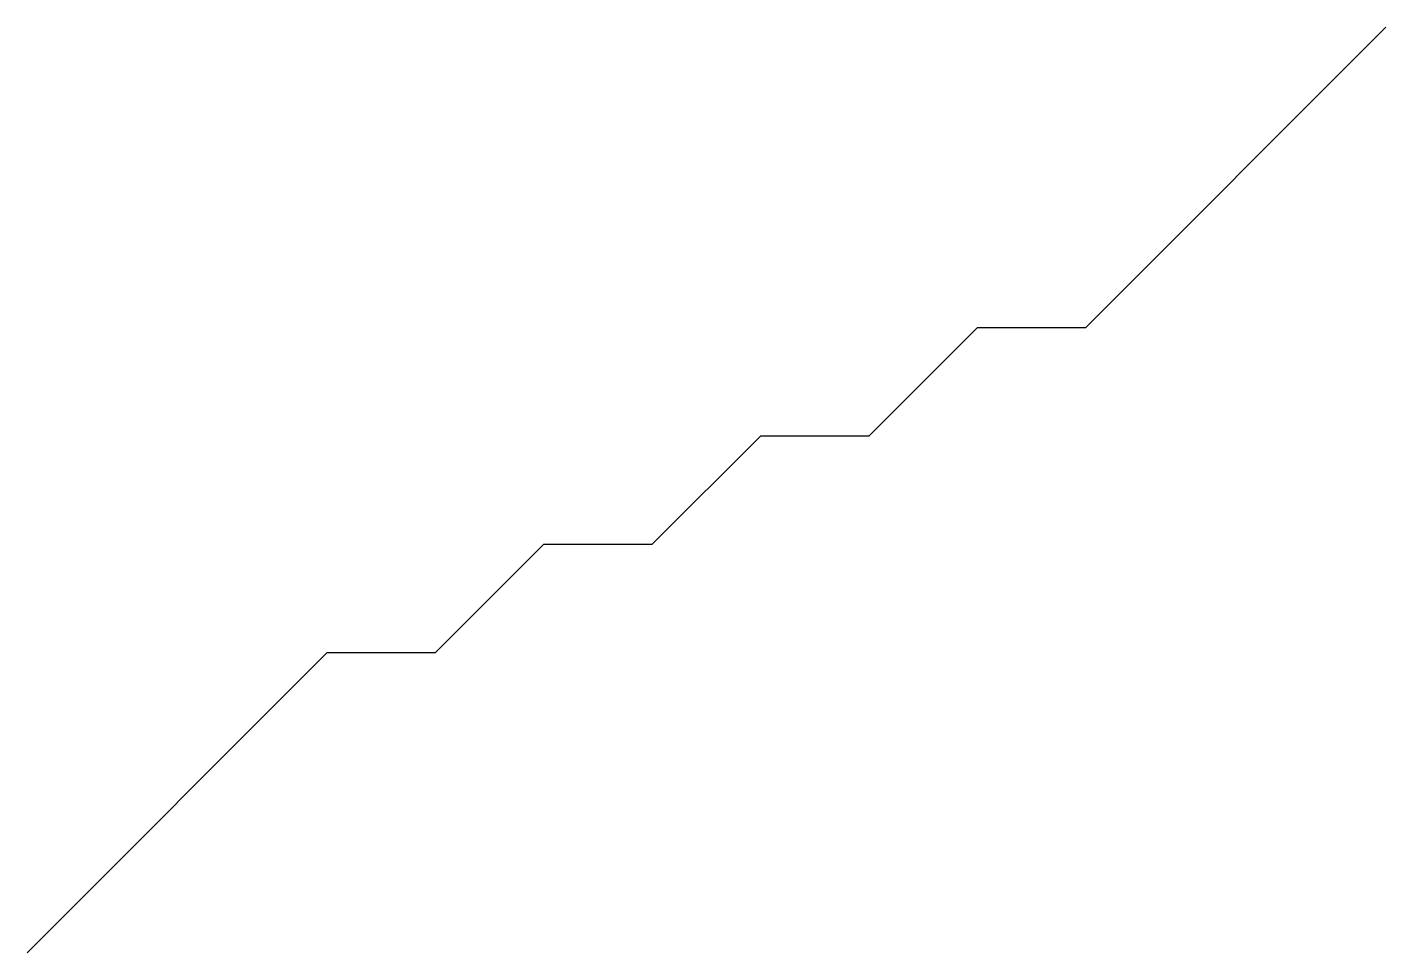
# Model space of a CAD drawing. Header units: millimetres. Extents: x 6.5 to 31.5, y 6.5 to 23.5.
import ezdxf

# ---------------------------------------------------------------- set-up
doc = ezdxf.new("R2010")
doc.units = ezdxf.units.MM
doc.layers.get('0').update_dxf_attribs({"lineweight": 25, "true_color": 0xffffff})

msp = doc.modelspace()

# ---------------------------------------------------------------- linework, layer by layer
msp.add_lwpolyline([(6.464, 6.464), (12, 12), (14, 12), (16, 14), (18, 14), (20, 16), (22, 16), (24, 18), (26, 18), (31.536, 23.536)])

doc.saveas('drawing.dxf')
